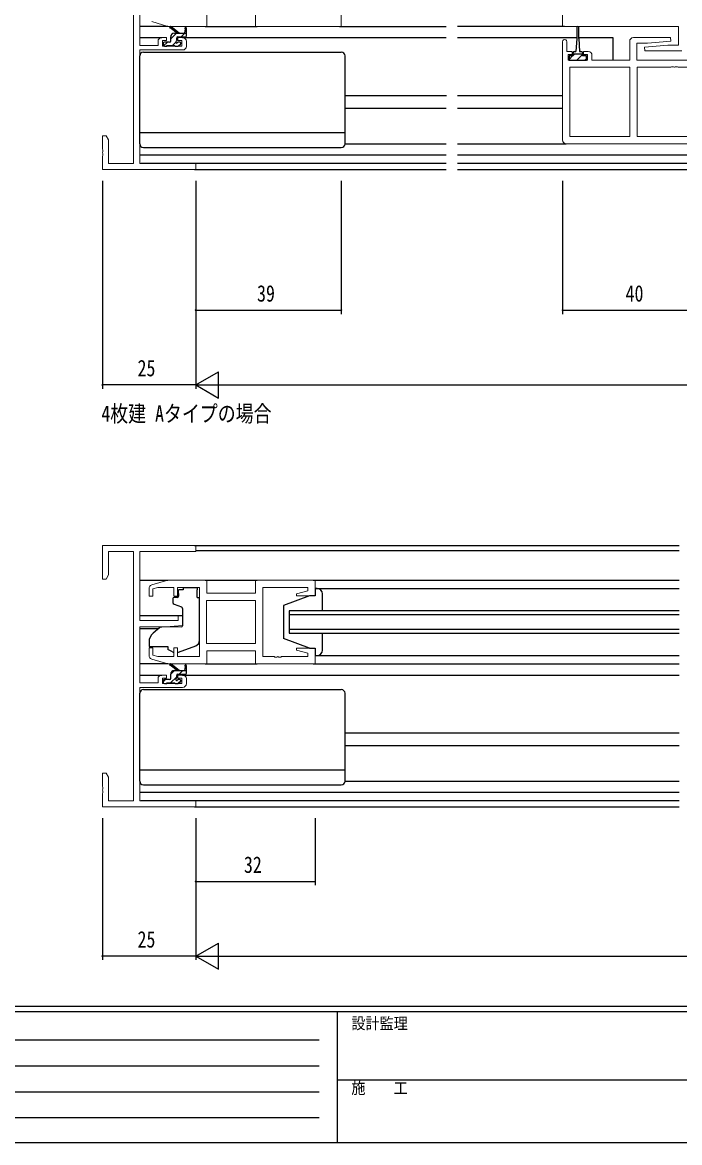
# Model space of a CAD drawing. Units: millimetres, scale not verified. Extents: x -397 to 397, y -282 to 282.
# Drawn here: x -220.6 to -44.6, y -282.1 to 17.9 of the extents above; entities that cross this region are included whole.
import ezdxf
from ezdxf.enums import TextEntityAlignment as Align

# ---------------------------------------------------------------- set-up
doc = ezdxf.new("R2010")
doc.units = ezdxf.units.MM
doc.header["$LTSCALE"] = 2
for name, color, linetype in [('0-1_USER1', 3, 'Continuous'), ('0-3_YKK_12', 2, 'Continuous'), ('0-4_YKK_13', 4, 'Continuous'), ('0-6_YKK_D', 6, 'Continuous'), ('0-7_YKK_ZWAK', 7, 'Continuous')]:
    doc.layers.add(name, color=color, linetype=linetype)
doc.layers.add('0-2_YKK_11', color=7, linetype='Continuous', lineweight=18)
doc.styles.add('ＭＳ ゴシック', font='')
doc.styles.get('ＭＳ ゴシック').set_extended_font_data('MS Gothic')

msp = doc.modelspace()

# ---------------------------------------------------------------- linework, layer by layer
at = {"layer": '0-2_YKK_11'}
for p, q in [((-176.723, 11.509), (-176.723, 12.809)), ((-75.973, 12.709), (-75.973, -13.591)), ((-57.973, -12.661), (-57.973, 5.879)), ((-158.223, -136.897), (-171.293, -136.897)), ((-176.723, -159.167), (-176.723, -157.867))]:
    msp.add_line(p, q, dxfattribs=at)
for points in [[(-184.323, 12.809), (-184.323, 11.709), (-189.223, 11.709), (-189.223, 26.709), (-182.223, 26.709), (-177.723, 27.103), (-177.723, 29.709), (-178.923, 29.709), (-178.923, 28.409), (-189.223, 28.409), (-189.223, 46.879), (-174.223, 46.879), (-174.223, 48.509), (-199.223, 48.509), (-199.223, 39.509), (-198.223, 39.509), (-197.593, 40.6), (-197.593, 46.879), (-190.853, 46.879)], [(-190.853, 46.879), (-190.853, -19.861), (-197.593, -19.861), (-197.593, -13.582), (-198.223, -12.491), (-199.223, -12.491), (-199.223, -16.033), (-199.103, -16.216), (-199.103, -16.766), (-199.223, -16.949), (-199.223, -17.033), (-199.103, -17.216), (-199.103, -17.766), (-199.223, -17.949), (-199.223, -21.491), (-174.223, -21.491), (-174.223, -19.861), (-189.223, -19.861), (-189.223, 10.509), (-177.723, 10.509)], [(-135.223, 16.809), (-158.223, 16.809), (-158.223, 21.809), (-171.223, 21.809), (-171.223, 16.809), (-181.723, 16.809), (-186.01, 18.095)], [(-135.223, 21.009), (-135.223, 16.809)], [(-75.973, 21.009), (-75.973, 16.809), (-44.903, 16.809), (-44.903, 11.809), (-47.78, 11.809), (-53.993, 11.265), (-53.951, 10.309), (-43.973, 10.309)], [(-177.723, 13.809), (-179.023, 13.809), (-179.023, 13.009), (-177.923, 13.009), (-177.923, 11.509), (-183.123, 11.509), (-183.123, 13.009), (-182.023, 13.009), (-182.023, 13.809), (-183.323, 13.809)], [(-69.073, 10.109), (-70.373, 10.109), (-70.373, 9.309), (-69.273, 9.309), (-69.273, 7.809), (-74.473, 7.809), (-74.473, 9.309), (-73.373, 9.309), (-73.373, 10.109), (-74.773, 10.109), (-74.773, 12.709)], [(-57.973, 12.809), (-57.973, 7.809), (-68.073, 7.809), (-68.073, 9.109)], [(-35.973, 7.809), (-56.043, 7.809), (-56.043, 12.309), (-53.166, 12.309), (-46.953, 12.853), (-46.995, 13.809), (-56.973, 13.809)], [(-37.903, -12.661), (-55.973, -12.661), (-55.973, 5.879), (-46.931, 5.879), (-46.748, 5.999), (-46.198, 5.999), (-46.015, 5.879), (-45.931, 5.879), (-45.748, 5.999), (-45.198, 5.999), (-45.015, 5.879), (-37.903, 5.879)], [(-74.973, -14.591), (-35.973, -14.591)], [(-184.323, -157.867), (-184.323, -158.967), (-189.223, -158.967), (-189.223, -143.967), (-182.223, -143.967), (-177.723, -143.573), (-177.723, -140.967), (-178.923, -140.967), (-178.923, -142.267), (-189.223, -142.267), (-189.223, -123.797), (-174.223, -123.797), (-174.223, -122.167), (-199.223, -122.167), (-199.223, -131.167), (-198.223, -131.167), (-197.593, -130.075), (-197.593, -123.797), (-190.853, -123.797)], [(-190.853, -123.797), (-190.853, -190.537), (-197.593, -190.537), (-197.593, -184.258), (-198.223, -183.167), (-199.223, -183.167), (-199.223, -186.708), (-199.103, -186.892), (-199.103, -187.441), (-199.223, -187.625), (-199.223, -187.708), (-199.103, -187.892), (-199.103, -188.441), (-199.223, -188.625), (-199.223, -192.167), (-174.223, -192.167), (-174.223, -190.537), (-189.223, -190.537), (-189.223, -160.167), (-177.723, -160.167)], [(-186.01, -152.58), (-181.723, -153.867), (-171.223, -153.867), (-171.223, -150.367), (-158.223, -150.367), (-158.223, -153.867), (-142.223, -153.867), (-142.223, -149.667), (-147.184, -149.667), (-147.252, -150.189), (-144.153, -151.019), (-144.153, -151.937), (-151.265, -151.937), (-151.448, -152.057), (-151.998, -152.057), (-152.181, -151.937), (-152.265, -151.937), (-152.448, -152.057), (-152.998, -152.057), (-153.181, -151.937), (-156.223, -151.937), (-156.223, -133.397), (-144.153, -133.397), (-144.153, -134.314), (-147.252, -135.144), (-147.184, -135.667), (-142.223, -135.667), (-142.223, -131.467), (-158.223, -131.467), (-158.223, -134.967), (-171.223, -134.967), (-171.223, -131.467), (-181.723, -131.467), (-186.01, -132.753)], [(-173.223, -133.397), (-173.223, -151.937), (-179.123, -151.937), (-179.123, -149.567), (-180.123, -149.567), (-180.123, -151.937), (-184.328, -151.937), (-185.723, -151.518), (-185.723, -149.567), (-186.723, -149.567), (-186.723, -151.622)], [(-186.723, -133.711), (-186.723, -135.767), (-185.723, -135.767), (-185.723, -133.815), (-184.328, -133.397), (-180.123, -133.397), (-180.123, -135.767), (-179.123, -135.767), (-179.123, -133.397), (-173.223, -133.397)], [(-177.723, -156.867), (-179.023, -156.867), (-179.023, -157.667), (-177.923, -157.667), (-177.923, -159.167), (-183.123, -159.167), (-183.123, -157.667), (-182.023, -157.667), (-182.023, -156.867), (-183.323, -156.867)]]:
    msp.add_lwpolyline(points, dxfattribs=at)
for points in [[(-57.973, -12.661), (-57.973, 5.879), (-74.043, 5.879), (-74.043, -12.661)], [(-158.223, -136.897), (-171.293, -136.897), (-171.293, -148.437), (-158.223, -148.437)]]:
    msp.add_lwpolyline(points, close=True, dxfattribs=at)
for centre, radius, start, end in [((-183.323, 12.809), 1, 90.00001, 179.99999), ((-177.723, 12.809), 1, 0.00001, 89.99999), ((-75.373, 12.709), 0.6, 359.99999, 180.00001), ((-56.973, 12.809), 1, 90.00001, 179.99999), ((-177.723, 11.509), 1, 270.00001, 359.99999), ((-69.073, 9.109), 1, 0.00001, 89.99999), ((-74.973, -13.591), 1, 180.00001, 269.99999), ((-185.723, -133.711), 1, 106.69926, 180.00004), ((-185.723, -151.622), 1, 179.99996, 253.30074), ((-183.323, -157.867), 1, 90.00001, 179.99999), ((-177.723, -157.867), 1, 0.00001, 89.99999), ((-177.723, -159.167), 1, 270.00001, 359.99999)]:
    msp.add_arc(centre, radius, start, end, dxfattribs=at)
at = {"layer": '0-3_YKK_12'}
for p, q in [((-135.723, 16.809), (-107.098, 16.809)), ((-75.473, 16.809), (-104.098, 16.809)), ((-189.223, 13.809), (-183.323, 13.809)), ((-177.723, 13.809), (-107.098, 13.809)), ((-104.098, 13.809), (-72.123, 13.809)), ((-71.623, 13.809), (-62.473, 13.809)), ((-62.473, 13.809), (-62.473, 7.809)), ((-134.223, -1.691), (-107.001, -1.691)), ((-104.098, -1.691), (-75.973, -1.691)), ((-134.223, -5.091), (-107.098, -5.091)), ((-104.098, -5.091), (-75.973, -5.091)), ((-189.223, -17.591), (-107.098, -17.591)), ((-104.098, -17.591), (-7.848, -17.591)), ((-107.098, -19.861), (-188.923, -19.861)), ((-7.848, -19.861), (-104.098, -19.861)), ((-174.523, -21.491), (-107.098, -21.491)), ((-104.098, -21.491), (-7.848, -21.491)), ((-174.523, -122.167), (-44.723, -122.167)), ((-44.723, -123.567), (-174.223, -123.567)), ((-189.223, -131.467), (-181.65, -131.467)), ((-171.723, -131.467), (-157.723, -131.467)), ((-142.723, -131.467), (-44.723, -131.467)), ((-189.223, -140.967), (-177.723, -140.967)), ((-149.223, -140.667), (-44.723, -140.667)), ((-189.223, -144.367), (-184.1, -144.367)), ((-44.723, -144.667), (-149.223, -144.667)), ((-142.723, -153.867), (-44.723, -153.867)), ((-189.223, -156.867), (-183.323, -156.867)), ((-177.723, -156.867), (-44.723, -156.867)), ((-134.223, -172.367), (-44.723, -172.367)), ((-134.223, -175.767), (-44.723, -175.767)), ((-189.223, -188.267), (-44.723, -188.267)), ((-44.723, -190.537), (-188.923, -190.537)), ((-174.523, -192.167), (-44.723, -192.167))]:
    msp.add_line(p, q, dxfattribs=at)
msp.add_lwpolyline([(-44.723, -139.667), (-149.223, -139.667), (-149.223, -145.667), (-44.723, -145.667)], dxfattribs=at)
at = {"layer": '0-4_YKK_13'}
for p, q in [((-181.65, 16.809), (-189.223, 16.809)), ((-179.223, 15.009), (-181.043, 16.41)), ((-179.401, 15.009), (-180.923, 13.487)), ((-178.623, 15.009), (-180.841, 16.692)), ((-179.923, 15.009), (-176.723, 15.009)), ((-177.156, 15.009), (-178.156, 14.009)), ((-177.023, 16.135), (-177.222, 15.009)), ((-176.723, 14.309), (-176.723, 16.308)), ((-171.723, 16.809), (-157.723, 16.809)), ((-72.123, 16.559), (-72.123, 13.609)), ((-71.623, 13.609), (-71.623, 16.559)), ((-182.923, 12.309), (-182.923, 11.809)), ((-181.801, 12.609), (-182.824, 11.586)), ((-181.223, 12.609), (-182.623, 12.609)), ((-180.923, 12.909), (-180.923, 14.009)), ((-179.573, 12.592), (-180.456, 11.709)), ((-179.323, 13.07), (-179.323, 13.709)), ((-179.023, 14.009), (-177.023, 14.009)), ((-178.523, 12.609), (-178.862, 12.609)), ((-178.811, 11.597), (-178.311, 12.097)), ((-72.123, 13.609), (-72.373, 10.109)), ((-71.623, 13.609), (-71.373, 10.109)), ((-188.223, 9.909), (-135.223, 9.909)), ((-182.623, 11.509), (-182.123, 11.509)), ((-181.923, 11.709), (-179.823, 11.709)), ((-179.623, 11.509), (-179.023, 11.509)), ((-73.123, 8.909), (-73.123, 9.709)), ((-70.623, 9.409), (-73.123, 9.409)), ((-72.748, 9.409), (-73.123, 9.034)), ((-72.723, 10.109), (-72.373, 10.109)), ((-70.623, 9.289), (-71.873, 8.039)), ((-71.373, 10.109), (-71.023, 10.109)), ((-70.623, 9.709), (-70.623, 8.909)), ((-189.223, -14.591), (-189.223, 8.909)), ((-134.223, -14.591), (-134.223, 8.909)), ((-73.248, 8.909), (-74.173, 7.984)), ((-71.873, 8.039), (-72.103, 7.809)), ((-69.573, 8.094), (-69.858, 7.809)), ((-189.223, -11.551), (-134.223, -11.551)), ((-134.223, -14.591), (-107.098, -14.591)), ((-104.098, -14.591), (-74.973, -14.591)), ((-188.223, -15.591), (-135.223, -15.591)), ((-177.623, -134.067), (-178.793, -134.067)), ((-178.793, -135.067), (-178.793, -134.067)), ((-177.623, -133.397), (-173.823, -133.397)), ((-177.623, -133.397), (-177.623, -134.067)), ((-173.823, -133.397), (-173.823, -134.067)), ((-173.823, -135.067), (-173.823, -134.067)), ((-142.223, -133.666), (-44.723, -133.667)), ((-180.323, -136.367), (-180.323, -137.416)), ((-179.093, -136.067), (-180.023, -136.067)), ((-179.994, -137.886), (-177.994, -138.614)), ((-178.793, -135.067), (-178.793, -135.767)), ((-173.823, -136.067), (-173.823, -135.067)), ((-173.823, -136.067), (-173.223, -136.067)), ((-173.223, -147.622), (-173.223, -136.067)), ((-143.723, -135.667), (-150.723, -138.267)), ((-140.223, -139.667), (-140.223, -135.167)), ((-177.723, -139.063), (-177.723, -143.669)), ((-150.723, -138.267), (-150.723, -147.067)), ((-177.94, -143.968), (-183.326, -144.015)), ((-183.96, -144.249), (-185.652, -145.669)), ((-140.223, -150.167), (-140.223, -145.667)), ((-186.723, -147.967), (-186.723, -149.267)), ((-181.723, -149.567), (-181.723, -150.064)), ((-178.851, -150.707), (-174.214, -149.033)), ((-143.723, -149.667), (-150.723, -147.067)), ((-143.723, -149.667), (-142.223, -149.667)), ((-180.417, -150.673), (-181.723, -150.064)), ((-142.223, -151.667), (-44.723, -151.666)), ((-181.65, -153.867), (-189.223, -153.867)), ((-179.223, -155.667), (-181.043, -154.266)), ((-179.924, -155.667), (-180.923, -156.665)), ((-178.623, -155.667), (-180.841, -153.984)), ((-179.923, -155.667), (-176.723, -155.667)), ((-177.679, -155.667), (-178.679, -156.667)), ((-177.023, -154.54), (-177.222, -155.667)), ((-176.723, -156.367), (-176.723, -154.367)), ((-171.723, -153.867), (-157.723, -153.867)), ((-182.324, -158.067), (-182.923, -158.665)), ((-182.923, -158.367), (-182.923, -158.867)), ((-181.223, -158.067), (-182.623, -158.067)), ((-181.923, -158.967), (-179.823, -158.967)), ((-179.323, -157.31), (-180.979, -158.967)), ((-180.923, -157.767), (-180.923, -156.667)), ((-179.323, -157.606), (-179.323, -156.967)), ((-179.023, -156.667), (-177.023, -156.667)), ((-178.244, -158.476), (-178.913, -159.146)), ((-178.523, -158.067), (-178.862, -158.067)), ((-178.811, -159.079), (-178.311, -158.579)), ((-189.223, -185.267), (-189.223, -161.767)), ((-188.223, -160.767), (-135.223, -160.767)), ((-182.623, -159.167), (-182.123, -159.167)), ((-179.623, -159.167), (-179.023, -159.167)), ((-134.223, -185.267), (-134.223, -161.767)), ((-189.223, -182.227), (-134.223, -182.227)), ((-134.223, -185.267), (-44.723, -185.267)), ((-134.223, -185.267), (-44.723, -185.267)), ((-188.223, -186.267), (-135.223, -186.267))]:
    msp.add_line(p, q, dxfattribs=at)
for points in [[(-73.123, 8.909), (-74.173, 8.909), (-74.173, 7.809), (-69.573, 7.809), (-69.573, 8.909), (-70.623, 8.909)], [(-141.723, -133.667), (-142.223, -133.667), (-142.223, -135.667), (-143.723, -135.667)], [(-186.723, -149.267), (-181.723, -149.267), (-181.723, -149.567)], [(-142.223, -149.667), (-142.223, -151.667), (-141.723, -151.667)]]:
    msp.add_lwpolyline(points, dxfattribs=at)
for centre, radius, start, end in [((-181.023, 16.609), 0.2, 24.41711, 264.41711), ((-179.923, 14.009), 1, 90, 180), ((-176.923, 16.308), 0.2, 360, 240), ((-71.873, 16.559), 0.25, 0, 180), ((-182.623, 12.309), 0.3, 90, 180), ((-181.223, 12.909), 0.3, 270, 360), ((-179.323, 12.609), 0.25, 123.05573, 326.94427), ((-179.623, 13.07), 0.3, 303.05573, 360), ((-179.023, 13.709), 0.3, 90, 180), ((-178.862, 12.309), 0.3, 90, 146.94427), ((-178.523, 12.309), 0.3, 315, 90), ((-177.023, 14.309), 0.3, 270, 360), ((-188.223, 8.909), 1, 90, 180), ((-182.623, 11.809), 0.3, 180, 270), ((-182.123, 11.709), 0.2, 270, 360), ((-179.623, 11.709), 0.2, 180, 270), ((-179.023, 11.809), 0.3, 270, 315), ((-135.223, 8.909), 1, 0, 90), ((-72.723, 9.709), 0.4, 90, 180), ((-71.023, 9.709), 0.4, 0, 90), ((-188.223, -14.591), 1, 180, 270), ((-135.223, -14.591), 1, 270, 0), ((-141.723, -135.167), 1.5, 0, 90), ((-180.023, -136.367), 0.3, 90, 180), ((-179.823, -137.416), 0.5, 180, 250), ((-179.093, -135.767), 0.3, 270, 0), ((-178.223, -139.063), 0.5, 0, 70), ((-178.023, -143.669), 0.3, 270.5, 0), ((-183.723, -147.967), 3, 130, 180), ((-183.317, -145.015), 1, 90.5, 130), ((-174.723, -147.622), 1.5, 289.85326, 0), ((-179.994, -149.767), 1, 245, 262.59308), ((-179.191, -149.767), 1, 273.88684, 289.85326), ((-141.723, -150.167), 1.5, 270, 0), ((-181.023, -154.067), 0.2, 24.41711, 264.41711), ((-179.923, -156.667), 1, 90, 180), ((-176.923, -154.367), 0.2, 360, 240), ((-182.623, -158.367), 0.3, 90, 180), ((-182.623, -158.867), 0.3, 180, 270), ((-182.123, -158.967), 0.2, 270, 360), ((-181.223, -157.767), 0.3, 270, 360), ((-179.623, -158.967), 0.2, 180, 270), ((-179.323, -158.067), 0.25, 123.05573, 326.94427), ((-179.623, -157.606), 0.3, 303.05573, 360), ((-179.023, -156.967), 0.3, 90, 180), ((-178.862, -158.367), 0.3, 90, 146.94427), ((-178.523, -158.367), 0.3, 315, 90), ((-177.023, -156.367), 0.3, 270, 360), ((-188.223, -161.767), 1, 90, 180), ((-179.023, -158.867), 0.3, 270, 315), ((-135.223, -161.767), 1, 0, 90), ((-188.223, -185.267), 1, 180, 270), ((-135.223, -185.267), 1, 270, 0)]:
    msp.add_arc(centre, radius, start, end, dxfattribs=at)
at = {"layer": '0-6_YKK_D'}
for p, q in [((-199.223, -24.491), (-199.223, -80.191)), ((-174.223, -24.491), (-174.223, -80.191)), ((-174.223, -24.491), (-174.223, -60.191)), ((-174.223, -24.491), (-174.223, -80.191)), ((-135.223, -24.491), (-135.223, -60.191)), ((-75.973, -24.491), (-75.973, -60.191)), ((-174.223, -59.191), (-135.223, -59.191)), ((-75.973, -59.191), (-35.973, -59.191)), ((-174.223, -79.191), (-168.161, -75.691)), ((-168.161, -82.691), (-168.161, -75.691)), ((-174.223, -79.191), (-199.223, -79.191)), ((-174.223, -79.191), (-168.161, -82.691)), ((-174.223, -79.191), (-162.099, -79.191)), ((-167.223, -79.191), (318.777, -79.191)), ((-199.223, -195.167), (-199.223, -233.167)), ((-174.223, -195.167), (-174.223, -233.167)), ((-174.223, -195.167), (-174.223, -233.167)), ((-174.223, -195.167), (-174.223, -213.167)), ((-142.223, -195.167), (-142.223, -213.167)), ((-174.223, -212.167), (-142.223, -212.167)), ((-174.223, -232.167), (-168.161, -228.667)), ((-168.161, -235.667), (-168.161, -228.667)), ((-174.223, -232.167), (-199.223, -232.167)), ((-174.223, -232.167), (-168.161, -235.667)), ((-174.223, -232.167), (-162.099, -232.167)), ((-167.223, -232.167), (318.777, -232.167))]:
    msp.add_line(p, q, dxfattribs=at)
for centre, start, end in [((-174.223, -59.191), 0, 180), ((-174.223, -59.191), 180, 0), ((-135.223, -59.191), 0, 180), ((-135.223, -59.191), 180, 0), ((-75.973, -59.191), 0, 180), ((-75.973, -59.191), 180, 0), ((-199.223, -79.191), 0, 180), ((-199.223, -79.191), 180, 0), ((-174.223, -212.167), 0, 180), ((-174.223, -212.167), 180, 0), ((-142.223, -212.167), 0, 180), ((-142.223, -212.167), 180, 0), ((-199.223, -232.167), 0, 180), ((-199.223, -232.167), 180, 0)]:
    msp.add_arc(centre, 0.106, start, end, dxfattribs=at)
at = {"layer": '0-7_YKK_ZWAK'}
for p, q in [((376.1, -245.675), (-393.9, -245.675)), ((338.3, -247.075), (-393.9, -247.075)), ((-136.3, -247.075), (-136.3, -282.075)), ((-389.301, -254.588), (-141.109, -254.588)), ((-389.301, -261.516), (-141.109, -261.516)), ((-136.3, -265.275), (-7.5, -265.275)), ((-389.301, -268.445), (-141.109, -268.445)), ((-389.301, -275.374), (-141.109, -275.374)), ((-393.9, -282.075), (338.3, -282.075))]:
    msp.add_line(p, q, dxfattribs=at)

# ---------------------------------------------------------------- texts
at = {"layer": '0-1_USER1', "style": 'ＭＳ ゴシック', "width": 0.8}
msp.add_text('4枚建 Aタイプの場合', height=4.399, dxfattribs=at).set_placement((-199.503, -90.384), align=Align.BOTTOM_LEFT)
at = {"layer": '0-6_YKK_D', "style": 'ＭＳ ゴシック', "width": 0.8}
for s, p in [('39', (-157.793, -58.191)), ('40', (-59.068, -58.191)), ('25', (-189.805, -78.191)), ('32', (-161.305, -211.167)), ('25', (-189.805, -231.167))]:
    msp.add_text(s, height=4.399, dxfattribs=at).set_placement(p, align=Align.BOTTOM_LEFT)
at = {"layer": '0-7_YKK_ZWAK', "style": 'ＭＳ ゴシック', "width": 0.9}
for s, p in [('設計監理', (-132.531, -252.608)), ('施\u3000\u3000工', (-132.531, -269.93))]:
    msp.add_text(s, height=3.079, dxfattribs=at).set_placement(p, align=Align.BOTTOM_LEFT)

doc.saveas('drawing.dxf')
